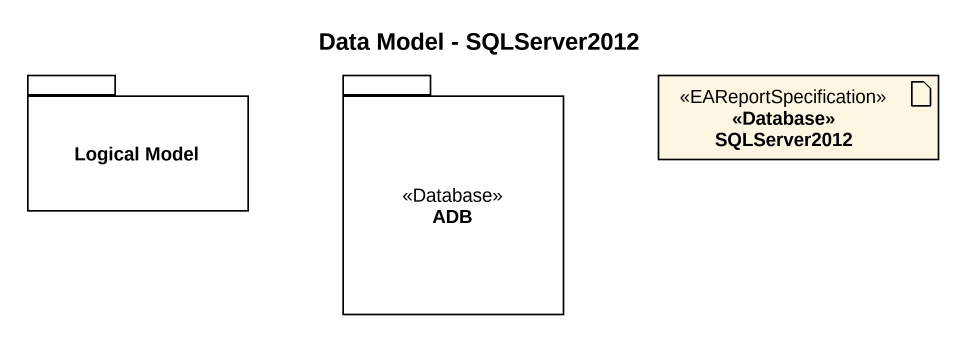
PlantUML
@startuml
title Data Model - SQLServer2012
package "Logical Model" as Logical_Model {
}
package ADB <<Database>> {
}
artifact "<<Database>> SQLServer2012" as Database_SQLServer2012 <<EAReportSpecification>>
@enduml
